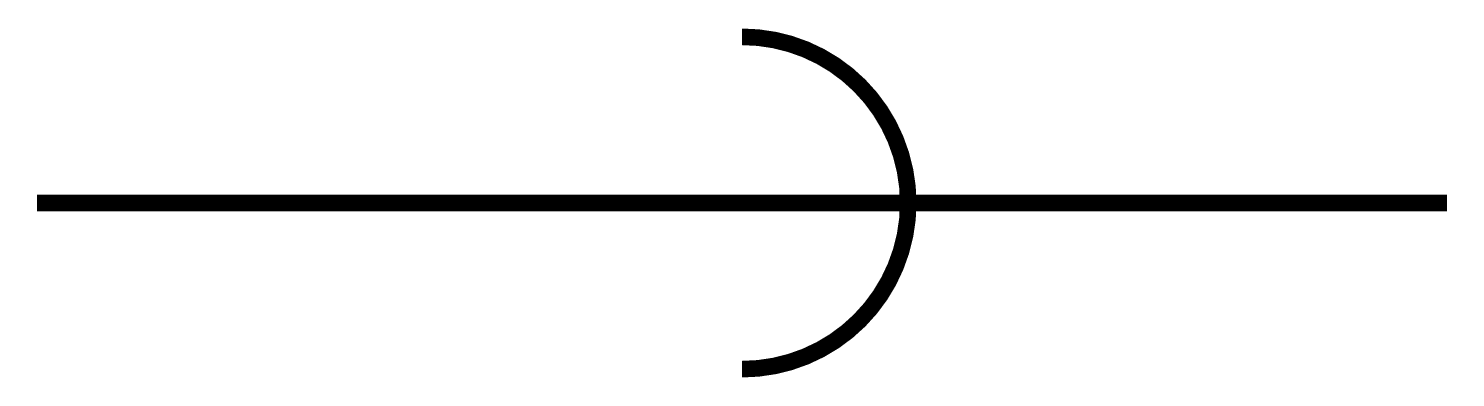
# Model space of a CAD drawing. Extents: x -0.2 to 42.7, y -5.2 to 5.3.
import ezdxf

# ---------------------------------------------------------------- set-up
doc = ezdxf.new("R2010")
doc.units = 0
doc.linetypes.add('CONTINUOUS1', pattern=[0])
doc.layers.add('003_THICK', color=7, linetype='CONTINUOUS1')

msp = doc.modelspace()

# ---------------------------------------------------------------- linework, layer by layer
at = {"layer": '003_THICK', "const_width": 0.5}
msp.add_lwpolyline([(21.211, -5, 1), (21.211, 5, 1)], format="xyb", dxfattribs=at)
msp.add_lwpolyline([(0, 0), (42.422, 0)], dxfattribs=at)

doc.saveas('drawing.dxf')
